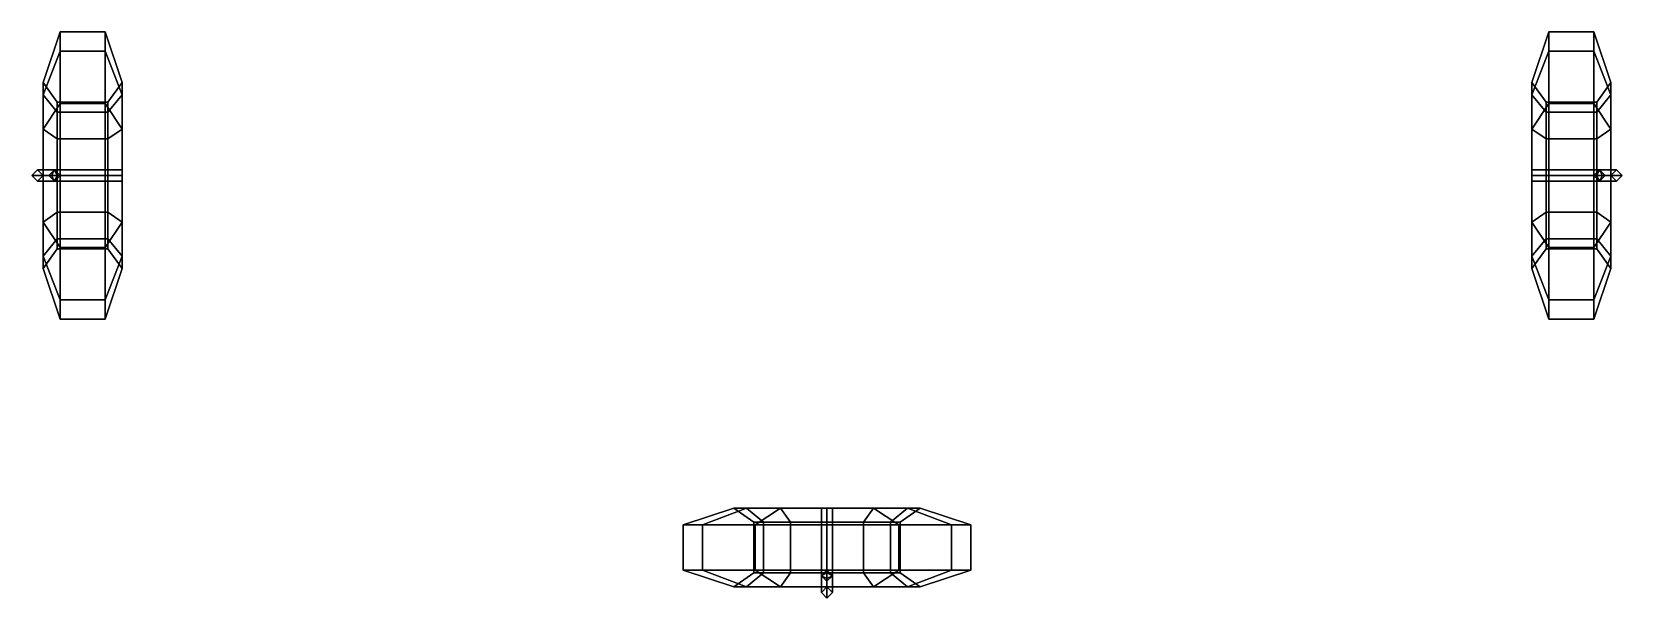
# Model space of a CAD drawing. Extents: x -2.8 to 2.8, y -15.8 to 4.8.
# Drawn here: x -2.82 to 2.82, y -15.83 to -13.82 of the extents above; entities that cross this region are included whole.
import ezdxf

# ---------------------------------------------------------------- set-up
doc = ezdxf.new("R2010")
doc.units = 0
doc.layers.add('WHEELS', color=2, linetype='CONTINUOUS')

msp = doc.modelspace()

# ---------------------------------------------------------------- linework, layer by layer
at = {"layer": 'WHEELS'}
for points in [[(-2.72, -13.8883, 0.585), (-2.72, -13.82, 0.33), (-2.78, -14, 0.33), (-2.78, -14.0442, 0.495)], [(-2.72, -13.82, 0.33), (-2.72, -13.8883, 0.075), (-2.78, -14.0442, 0.165), (-2.78, -14, 0.33)], [(-2.72, -13.82, 0.33), (-2.72, -13.8883, 0.585), (-2.56, -13.8883, 0.585), (-2.56, -13.82, 0.33)], [(-2.72, -13.8883, 0.075), (-2.72, -13.82, 0.33), (-2.56, -13.82, 0.33), (-2.56, -13.8883, 0.075)], [(-2.56, -13.82, 0.33), (-2.56, -13.8883, 0.585), (-2.5, -14.0442, 0.495), (-2.5, -14, 0.33)], [(-2.56, -13.8883, 0.075), (-2.56, -13.82, 0.33), (-2.5, -14, 0.33), (-2.5, -14.0442, 0.165)], [(2.56, -13.8883, 0.585), (2.56, -13.82, 0.33), (2.5, -14, 0.33), (2.5, -14.0442, 0.495)], [(2.56, -13.82, 0.33), (2.56, -13.8883, 0.075), (2.5, -14.0442, 0.165), (2.5, -14, 0.33)], [(2.72, -13.8883, 0.585), (2.72, -13.82, 0.33), (2.56, -13.82, 0.33), (2.56, -13.8883, 0.585)], [(2.72, -13.82, 0.33), (2.72, -13.8883, 0.075), (2.56, -13.8883, 0.075), (2.56, -13.82, 0.33)], [(2.72, -13.82, 0.33), (2.72, -13.8883, 0.585), (2.78, -14.0442, 0.495), (2.78, -14, 0.33)], [(2.72, -13.8883, 0.075), (2.72, -13.82, 0.33), (2.78, -14, 0.33), (2.78, -14.0442, 0.165)], [(-2.72, -13.8883, 0.075), (-2.72, -14.075, -0.1117), (-2.78, -14.165, 0.0442), (-2.78, -14.0442, 0.165)], [(-2.72, -14.075, 0.7717), (-2.72, -13.8883, 0.585), (-2.78, -14.0442, 0.495), (-2.78, -14.165, 0.6158)], [(-2.72, -14.075, -0.1117), (-2.72, -13.8883, 0.075), (-2.56, -13.8883, 0.075), (-2.56, -14.075, -0.1117)], [(-2.72, -13.8883, 0.585), (-2.72, -14.075, 0.7717), (-2.56, -14.075, 0.7717), (-2.56, -13.8883, 0.585)], [(-2.56, -14.075, -0.1117), (-2.56, -13.8883, 0.075), (-2.5, -14.0442, 0.165), (-2.5, -14.165, 0.0442)], [(-2.56, -13.8883, 0.585), (-2.56, -14.075, 0.7717), (-2.5, -14.165, 0.6158), (-2.5, -14.0442, 0.495)], [(2.56, -13.8883, 0.075), (2.56, -14.075, -0.1117), (2.5, -14.165, 0.0442), (2.5, -14.0442, 0.165)], [(2.56, -14.075, 0.7717), (2.56, -13.8883, 0.585), (2.5, -14.0442, 0.495), (2.5, -14.165, 0.6158)], [(2.72, -13.8883, 0.075), (2.72, -14.075, -0.1117), (2.56, -14.075, -0.1117), (2.56, -13.8883, 0.075)], [(2.72, -14.075, 0.7717), (2.72, -13.8883, 0.585), (2.56, -13.8883, 0.585), (2.56, -14.075, 0.7717)], [(2.72, -14.075, -0.1117), (2.72, -13.8883, 0.075), (2.78, -14.0442, 0.165), (2.78, -14.165, 0.0442)], [(2.72, -13.8883, 0.585), (2.72, -14.075, 0.7717), (2.78, -14.165, 0.6158), (2.78, -14.0442, 0.495)], [(-2.78, -14.0442, 0.495), (-2.78, -14, 0.33), (-2.73, -14.07, 0.33), (-2.73, -14.1048, 0.46)], [(-2.78, -14, 0.33), (-2.78, -14.0442, 0.165), (-2.73, -14.1048, 0.2), (-2.73, -14.07, 0.33)], [(-2.5, -14, 0.33), (-2.5, -14.0442, 0.495), (-2.55, -14.1048, 0.46), (-2.55, -14.07, 0.33)], [(-2.5, -14.0442, 0.165), (-2.5, -14, 0.33), (-2.55, -14.07, 0.33), (-2.55, -14.1048, 0.2)], [(2.5, -14.0442, 0.495), (2.5, -14, 0.33), (2.55, -14.07, 0.33), (2.55, -14.1048, 0.46)], [(2.5, -14, 0.33), (2.5, -14.0442, 0.165), (2.55, -14.1048, 0.2), (2.55, -14.07, 0.33)], [(2.78, -14, 0.33), (2.78, -14.0442, 0.495), (2.73, -14.1048, 0.46), (2.73, -14.07, 0.33)], [(2.78, -14.0442, 0.165), (2.78, -14, 0.33), (2.73, -14.07, 0.33), (2.73, -14.1048, 0.2)], [(-2.78, -14.0442, 0.165), (-2.78, -14.165, 0.0442), (-2.73, -14.2, 0.1048), (-2.73, -14.1048, 0.2)], [(-2.78, -14.165, 0.6158), (-2.78, -14.0442, 0.495), (-2.73, -14.1048, 0.46), (-2.73, -14.2, 0.5552)], [(-2.72, -14.075, -0.1117), (-2.72, -14.33, -0.18), (-2.78, -14.33), (-2.78, -14.165, 0.0442)], [(-2.72, -14.33, 0.84), (-2.72, -14.075, 0.7717), (-2.78, -14.165, 0.6158), (-2.78, -14.33, 0.66)], [(-2.73, -14.1048, 0.46), (-2.73, -14.07, 0.33), (-2.55, -14.07, 0.33), (-2.55, -14.1048, 0.46)], [(-2.73, -14.07, 0.33), (-2.73, -14.1048, 0.2), (-2.55, -14.1048, 0.2), (-2.55, -14.07, 0.33)], [(-2.72, -14.33, -0.18), (-2.72, -14.075, -0.1117), (-2.56, -14.075, -0.1117), (-2.56, -14.33, -0.18)], [(-2.72, -14.075, 0.7717), (-2.72, -14.33, 0.84), (-2.56, -14.33, 0.84), (-2.56, -14.075, 0.7717)], [(-2.56, -14.33, -0.18), (-2.56, -14.075, -0.1117), (-2.5, -14.165, 0.0442), (-2.5, -14.33)], [(-2.56, -14.075, 0.7717), (-2.56, -14.33, 0.84), (-2.5, -14.33, 0.66), (-2.5, -14.165, 0.6158)], [(-2.5, -14.165, 0.0442), (-2.5, -14.0442, 0.165), (-2.55, -14.1048, 0.2), (-2.55, -14.2, 0.1048)], [(-2.5, -14.0442, 0.495), (-2.5, -14.165, 0.6158), (-2.55, -14.2, 0.5552), (-2.55, -14.1048, 0.46)], [(2.5, -14.0442, 0.165), (2.5, -14.165, 0.0442), (2.55, -14.2, 0.1048), (2.55, -14.1048, 0.2)], [(2.5, -14.165, 0.6158), (2.5, -14.0442, 0.495), (2.55, -14.1048, 0.46), (2.55, -14.2, 0.5552)], [(2.56, -14.075, -0.1117), (2.56, -14.33, -0.18), (2.5, -14.33), (2.5, -14.165, 0.0442)], [(2.56, -14.33, 0.84), (2.56, -14.075, 0.7717), (2.5, -14.165, 0.6158), (2.5, -14.33, 0.66)], [(2.73, -14.07, 0.33), (2.73, -14.1048, 0.46), (2.55, -14.1048, 0.46), (2.55, -14.07, 0.33)], [(2.73, -14.1048, 0.2), (2.73, -14.07, 0.33), (2.55, -14.07, 0.33), (2.55, -14.1048, 0.2)], [(2.72, -14.075, -0.1117), (2.72, -14.33, -0.18), (2.56, -14.33, -0.18), (2.56, -14.075, -0.1117)], [(2.72, -14.33, 0.84), (2.72, -14.075, 0.7717), (2.56, -14.075, 0.7717), (2.56, -14.33, 0.84)], [(2.72, -14.33, -0.18), (2.72, -14.075, -0.1117), (2.78, -14.165, 0.0442), (2.78, -14.33)], [(2.72, -14.075, 0.7717), (2.72, -14.33, 0.84), (2.78, -14.33, 0.66), (2.78, -14.165, 0.6158)], [(2.78, -14.165, 0.0442), (2.78, -14.0442, 0.165), (2.73, -14.1048, 0.2), (2.73, -14.2, 0.1048)], [(2.78, -14.0442, 0.495), (2.78, -14.165, 0.6158), (2.73, -14.2, 0.5552), (2.73, -14.1048, 0.46)], [(-2.73, -14.1048, 0.2), (-2.73, -14.2, 0.1048), (-2.55, -14.2, 0.1048), (-2.55, -14.1048, 0.2)], [(-2.73, -14.2, 0.5552), (-2.73, -14.1048, 0.46), (-2.55, -14.1048, 0.46), (-2.55, -14.2, 0.5552)], [(2.73, -14.2, 0.1048), (2.73, -14.1048, 0.2), (2.55, -14.1048, 0.2), (2.55, -14.2, 0.1048)], [(2.73, -14.1048, 0.46), (2.73, -14.2, 0.5552), (2.55, -14.2, 0.5552), (2.55, -14.1048, 0.46)], [(-2.78, -14.165, 0.0442), (-2.78, -14.33), (-2.73, -14.33, 0.07), (-2.73, -14.2, 0.1048)], [(-2.78, -14.33, 0.66), (-2.78, -14.165, 0.6158), (-2.73, -14.2, 0.5552), (-2.73, -14.33, 0.59)], [(-2.73, -14.2, 0.1048), (-2.73, -14.33, 0.07), (-2.55, -14.33, 0.07), (-2.55, -14.2, 0.1048)], [(-2.73, -14.33, 0.59), (-2.73, -14.2, 0.5552), (-2.55, -14.2, 0.5552), (-2.55, -14.33, 0.59)], [(-2.5, -14.33), (-2.5, -14.165, 0.0442), (-2.55, -14.2, 0.1048), (-2.55, -14.33, 0.07)], [(-2.5, -14.165, 0.6158), (-2.5, -14.33, 0.66), (-2.55, -14.33, 0.59), (-2.55, -14.2, 0.5552)], [(2.5, -14.165, 0.0442), (2.5, -14.33), (2.55, -14.33, 0.07), (2.55, -14.2, 0.1048)], [(2.5, -14.33, 0.66), (2.5, -14.165, 0.6158), (2.55, -14.2, 0.5552), (2.55, -14.33, 0.59)], [(2.73, -14.33, 0.07), (2.73, -14.2, 0.1048), (2.55, -14.2, 0.1048), (2.55, -14.33, 0.07)], [(2.73, -14.2, 0.5552), (2.73, -14.33, 0.59), (2.55, -14.33, 0.59), (2.55, -14.2, 0.5552)], [(2.78, -14.33), (2.78, -14.165, 0.0442), (2.73, -14.2, 0.1048), (2.73, -14.33, 0.07)], [(2.78, -14.165, 0.6158), (2.78, -14.33, 0.66), (2.73, -14.33, 0.59), (2.73, -14.2, 0.5552)], [(-2.8, -14.31, 0.65), (-2.82, -14.33, 0.64), (-2.76, -14.33, 0.86), (-2.74, -14.31, 0.85)], [(-2.74, -14.31, 0.57), (-2.75, -14.33, 0.55), (-2.82, -14.33, 0.64), (-2.8, -14.31, 0.65)], [(-2.78, -14.33, 0.66), (-2.8, -14.31, 0.65), (-2.74, -14.31, 0.85), (-2.72, -14.33, 0.84)], [(-2.73, -14.33, 0.59), (-2.74, -14.31, 0.57), (-2.8, -14.31, 0.65), (-2.78, -14.33, 0.66)], [(-2.74, -14.31, 0.85), (-2.76, -14.33, 0.86), (-2.5, -14.33, 1), (-2.5, -14.31, 0.98)], [(-2.55, -14.31, 0.57), (-2.55, -14.33, 0.55), (-2.75, -14.33, 0.55), (-2.74, -14.31, 0.57)], [(-2.72, -14.33, 0.84), (-2.74, -14.31, 0.85), (-2.5, -14.31, 0.98), (-2.5, -14.33, 0.96)], [(-2.55, -14.33, 0.59), (-2.55, -14.31, 0.57), (-2.74, -14.31, 0.57), (-2.73, -14.33, 0.59)], [(2.74, -14.31, 0.85), (2.72, -14.33, 0.84), (2.5, -14.33, 0.96), (2.5, -14.31, 0.98)], [(2.76, -14.33, 0.86), (2.74, -14.31, 0.85), (2.5, -14.31, 0.98), (2.5, -14.33, 1)], [(2.55, -14.31, 0.57), (2.55, -14.33, 0.59), (2.73, -14.33, 0.59), (2.74, -14.31, 0.57)], [(2.55, -14.33, 0.55), (2.55, -14.31, 0.57), (2.74, -14.31, 0.57), (2.75, -14.33, 0.55)], [(2.8, -14.31, 0.65), (2.78, -14.33, 0.66), (2.72, -14.33, 0.84), (2.74, -14.31, 0.85)], [(2.74, -14.31, 0.57), (2.73, -14.33, 0.59), (2.78, -14.33, 0.66), (2.8, -14.31, 0.65)], [(2.82, -14.33, 0.64), (2.8, -14.31, 0.65), (2.74, -14.31, 0.85), (2.76, -14.33, 0.86)], [(2.75, -14.33, 0.55), (2.74, -14.31, 0.57), (2.8, -14.31, 0.65), (2.82, -14.33, 0.64)], [(-2.82, -14.33, 0.64), (-2.8, -14.35, 0.65), (-2.74, -14.35, 0.85), (-2.76, -14.33, 0.86)], [(-2.75, -14.33, 0.55), (-2.74, -14.35, 0.57), (-2.8, -14.35, 0.65), (-2.82, -14.33, 0.64)], [(-2.8, -14.35, 0.65), (-2.78, -14.33, 0.66), (-2.72, -14.33, 0.84), (-2.74, -14.35, 0.85)], [(-2.74, -14.35, 0.57), (-2.73, -14.33, 0.59), (-2.78, -14.33, 0.66), (-2.8, -14.35, 0.65)], [(-2.72, -14.33, -0.18), (-2.72, -14.585, -0.1117), (-2.78, -14.495, 0.0442), (-2.78, -14.33)], [(-2.78, -14.33), (-2.78, -14.495, 0.0442), (-2.73, -14.46, 0.1048), (-2.73, -14.33, 0.07)], [(-2.72, -14.585, 0.7717), (-2.72, -14.33, 0.84), (-2.78, -14.33, 0.66), (-2.78, -14.495, 0.6158)], [(-2.78, -14.495, 0.6158), (-2.78, -14.33, 0.66), (-2.73, -14.33, 0.59), (-2.73, -14.46, 0.5552)], [(-2.76, -14.33, 0.86), (-2.74, -14.35, 0.85), (-2.5, -14.35, 0.98), (-2.5, -14.33, 1)], [(-2.55, -14.33, 0.55), (-2.55, -14.35, 0.57), (-2.74, -14.35, 0.57), (-2.75, -14.33, 0.55)], [(-2.74, -14.35, 0.85), (-2.72, -14.33, 0.84), (-2.5, -14.33, 0.96), (-2.5, -14.35, 0.98)], [(-2.55, -14.35, 0.57), (-2.55, -14.33, 0.59), (-2.73, -14.33, 0.59), (-2.74, -14.35, 0.57)], [(-2.73, -14.33, 0.07), (-2.73, -14.46, 0.1048), (-2.55, -14.46, 0.1048), (-2.55, -14.33, 0.07)], [(-2.73, -14.46, 0.5552), (-2.73, -14.33, 0.59), (-2.55, -14.33, 0.59), (-2.55, -14.46, 0.5552)], [(-2.72, -14.585, -0.1117), (-2.72, -14.33, -0.18), (-2.56, -14.33, -0.18), (-2.56, -14.585, -0.1117)], [(-2.72, -14.33, 0.84), (-2.72, -14.585, 0.7717), (-2.56, -14.585, 0.7717), (-2.56, -14.33, 0.84)], [(-2.56, -14.585, -0.1117), (-2.56, -14.33, -0.18), (-2.5, -14.33), (-2.5, -14.495, 0.0442)], [(-2.56, -14.33, 0.84), (-2.56, -14.585, 0.7717), (-2.5, -14.495, 0.6158), (-2.5, -14.33, 0.66)], [(-2.5, -14.495, 0.0442), (-2.5, -14.33), (-2.55, -14.33, 0.07), (-2.55, -14.46, 0.1048)], [(-2.5, -14.33, 0.66), (-2.5, -14.495, 0.6158), (-2.55, -14.46, 0.5552), (-2.55, -14.33, 0.59)], [(2.56, -14.33, -0.18), (2.56, -14.585, -0.1117), (2.5, -14.495, 0.0442), (2.5, -14.33)], [(2.5, -14.33), (2.5, -14.495, 0.0442), (2.55, -14.46, 0.1048), (2.55, -14.33, 0.07)], [(2.74, -14.35, 0.85), (2.76, -14.33, 0.86), (2.5, -14.33, 1), (2.5, -14.35, 0.98)], [(2.72, -14.33, 0.84), (2.74, -14.35, 0.85), (2.5, -14.35, 0.98), (2.5, -14.33, 0.96)], [(2.56, -14.585, 0.7717), (2.56, -14.33, 0.84), (2.5, -14.33, 0.66), (2.5, -14.495, 0.6158)], [(2.5, -14.495, 0.6158), (2.5, -14.33, 0.66), (2.55, -14.33, 0.59), (2.55, -14.46, 0.5552)], [(2.73, -14.46, 0.1048), (2.73, -14.33, 0.07), (2.55, -14.33, 0.07), (2.55, -14.46, 0.1048)], [(2.55, -14.35, 0.57), (2.55, -14.33, 0.55), (2.75, -14.33, 0.55), (2.74, -14.35, 0.57)], [(2.55, -14.33, 0.59), (2.55, -14.35, 0.57), (2.74, -14.35, 0.57), (2.73, -14.33, 0.59)], [(2.73, -14.33, 0.59), (2.73, -14.46, 0.5552), (2.55, -14.46, 0.5552), (2.55, -14.33, 0.59)], [(2.72, -14.33, -0.18), (2.72, -14.585, -0.1117), (2.56, -14.585, -0.1117), (2.56, -14.33, -0.18)], [(2.72, -14.585, 0.7717), (2.72, -14.33, 0.84), (2.56, -14.33, 0.84), (2.56, -14.585, 0.7717)], [(2.72, -14.585, -0.1117), (2.72, -14.33, -0.18), (2.78, -14.33), (2.78, -14.495, 0.0442)], [(2.78, -14.33, 0.66), (2.8, -14.35, 0.65), (2.74, -14.35, 0.85), (2.72, -14.33, 0.84)], [(2.72, -14.33, 0.84), (2.72, -14.585, 0.7717), (2.78, -14.495, 0.6158), (2.78, -14.33, 0.66)], [(2.78, -14.495, 0.0442), (2.78, -14.33), (2.73, -14.33, 0.07), (2.73, -14.46, 0.1048)], [(2.73, -14.33, 0.59), (2.74, -14.35, 0.57), (2.8, -14.35, 0.65), (2.78, -14.33, 0.66)], [(2.78, -14.33, 0.66), (2.78, -14.495, 0.6158), (2.73, -14.46, 0.5552), (2.73, -14.33, 0.59)], [(2.8, -14.35, 0.65), (2.82, -14.33, 0.64), (2.76, -14.33, 0.86), (2.74, -14.35, 0.85)], [(2.74, -14.35, 0.57), (2.75, -14.33, 0.55), (2.82, -14.33, 0.64), (2.8, -14.35, 0.65)], [(-2.78, -14.495, 0.0442), (-2.78, -14.6158, 0.165), (-2.73, -14.5552, 0.2), (-2.73, -14.46, 0.1048)], [(-2.78, -14.6158, 0.495), (-2.78, -14.495, 0.6158), (-2.73, -14.46, 0.5552), (-2.73, -14.5552, 0.46)], [(-2.73, -14.46, 0.1048), (-2.73, -14.5552, 0.2), (-2.55, -14.5552, 0.2), (-2.55, -14.46, 0.1048)], [(-2.73, -14.5552, 0.46), (-2.73, -14.46, 0.5552), (-2.55, -14.46, 0.5552), (-2.55, -14.5552, 0.46)], [(-2.5, -14.6158, 0.165), (-2.5, -14.495, 0.0442), (-2.55, -14.46, 0.1048), (-2.55, -14.5552, 0.2)], [(-2.5, -14.495, 0.6158), (-2.5, -14.6158, 0.495), (-2.55, -14.5552, 0.46), (-2.55, -14.46, 0.5552)], [(2.5, -14.495, 0.0442), (2.5, -14.6158, 0.165), (2.55, -14.5552, 0.2), (2.55, -14.46, 0.1048)], [(2.5, -14.6158, 0.495), (2.5, -14.495, 0.6158), (2.55, -14.46, 0.5552), (2.55, -14.5552, 0.46)], [(2.73, -14.5552, 0.2), (2.73, -14.46, 0.1048), (2.55, -14.46, 0.1048), (2.55, -14.5552, 0.2)], [(2.73, -14.46, 0.5552), (2.73, -14.5552, 0.46), (2.55, -14.5552, 0.46), (2.55, -14.46, 0.5552)], [(2.78, -14.6158, 0.165), (2.78, -14.495, 0.0442), (2.73, -14.46, 0.1048), (2.73, -14.5552, 0.2)], [(2.78, -14.495, 0.6158), (2.78, -14.6158, 0.495), (2.73, -14.5552, 0.46), (2.73, -14.46, 0.5552)], [(-2.72, -14.585, -0.1117), (-2.72, -14.7717, 0.075), (-2.78, -14.6158, 0.165), (-2.78, -14.495, 0.0442)], [(-2.72, -14.7717, 0.585), (-2.72, -14.585, 0.7717), (-2.78, -14.495, 0.6158), (-2.78, -14.6158, 0.495)], [(-2.56, -14.7717, 0.075), (-2.56, -14.585, -0.1117), (-2.5, -14.495, 0.0442), (-2.5, -14.6158, 0.165)], [(-2.56, -14.585, 0.7717), (-2.56, -14.7717, 0.585), (-2.5, -14.6158, 0.495), (-2.5, -14.495, 0.6158)], [(2.56, -14.585, -0.1117), (2.56, -14.7717, 0.075), (2.5, -14.6158, 0.165), (2.5, -14.495, 0.0442)], [(2.56, -14.7717, 0.585), (2.56, -14.585, 0.7717), (2.5, -14.495, 0.6158), (2.5, -14.6158, 0.495)], [(2.72, -14.7717, 0.075), (2.72, -14.585, -0.1117), (2.78, -14.495, 0.0442), (2.78, -14.6158, 0.165)], [(2.72, -14.585, 0.7717), (2.72, -14.7717, 0.585), (2.78, -14.6158, 0.495), (2.78, -14.495, 0.6158)], [(-2.78, -14.66, 0.33), (-2.78, -14.6158, 0.495), (-2.73, -14.5552, 0.46), (-2.73, -14.59, 0.33)], [(-2.78, -14.6158, 0.165), (-2.78, -14.66, 0.33), (-2.73, -14.59, 0.33), (-2.73, -14.5552, 0.2)], [(-2.73, -14.59, 0.33), (-2.73, -14.5552, 0.46), (-2.55, -14.5552, 0.46), (-2.55, -14.59, 0.33)], [(-2.73, -14.5552, 0.2), (-2.73, -14.59, 0.33), (-2.55, -14.59, 0.33), (-2.55, -14.5552, 0.2)], [(-2.72, -14.7717, 0.075), (-2.72, -14.585, -0.1117), (-2.56, -14.585, -0.1117), (-2.56, -14.7717, 0.075)], [(-2.72, -14.585, 0.7717), (-2.72, -14.7717, 0.585), (-2.56, -14.7717, 0.585), (-2.56, -14.585, 0.7717)], [(-2.5, -14.6158, 0.495), (-2.5, -14.66, 0.33), (-2.55, -14.59, 0.33), (-2.55, -14.5552, 0.46)], [(-2.5, -14.66, 0.33), (-2.5, -14.6158, 0.165), (-2.55, -14.5552, 0.2), (-2.55, -14.59, 0.33)], [(2.5, -14.66, 0.33), (2.5, -14.6158, 0.495), (2.55, -14.5552, 0.46), (2.55, -14.59, 0.33)], [(2.5, -14.6158, 0.165), (2.5, -14.66, 0.33), (2.55, -14.59, 0.33), (2.55, -14.5552, 0.2)], [(2.73, -14.5552, 0.46), (2.73, -14.59, 0.33), (2.55, -14.59, 0.33), (2.55, -14.5552, 0.46)], [(2.73, -14.59, 0.33), (2.73, -14.5552, 0.2), (2.55, -14.5552, 0.2), (2.55, -14.59, 0.33)], [(2.72, -14.585, -0.1117), (2.72, -14.7717, 0.075), (2.56, -14.7717, 0.075), (2.56, -14.585, -0.1117)], [(2.72, -14.7717, 0.585), (2.72, -14.585, 0.7717), (2.56, -14.585, 0.7717), (2.56, -14.7717, 0.585)], [(2.78, -14.6158, 0.495), (2.78, -14.66, 0.33), (2.73, -14.59, 0.33), (2.73, -14.5552, 0.46)], [(2.78, -14.66, 0.33), (2.78, -14.6158, 0.165), (2.73, -14.5552, 0.2), (2.73, -14.59, 0.33)], [(-2.72, -14.84, 0.33), (-2.72, -14.7717, 0.585), (-2.78, -14.6158, 0.495), (-2.78, -14.66, 0.33)], [(-2.72, -14.7717, 0.075), (-2.72, -14.84, 0.33), (-2.78, -14.66, 0.33), (-2.78, -14.6158, 0.165)], [(-2.56, -14.7717, 0.585), (-2.56, -14.84, 0.33), (-2.5, -14.66, 0.33), (-2.5, -14.6158, 0.495)], [(-2.56, -14.84, 0.33), (-2.56, -14.7717, 0.075), (-2.5, -14.6158, 0.165), (-2.5, -14.66, 0.33)], [(2.56, -14.84, 0.33), (2.56, -14.7717, 0.585), (2.5, -14.6158, 0.495), (2.5, -14.66, 0.33)], [(2.56, -14.7717, 0.075), (2.56, -14.84, 0.33), (2.5, -14.66, 0.33), (2.5, -14.6158, 0.165)], [(2.72, -14.7717, 0.585), (2.72, -14.84, 0.33), (2.78, -14.66, 0.33), (2.78, -14.6158, 0.495)], [(2.72, -14.84, 0.33), (2.72, -14.7717, 0.075), (2.78, -14.6158, 0.165), (2.78, -14.66, 0.33)], [(-2.72, -14.7717, 0.585), (-2.72, -14.84, 0.33), (-2.56, -14.84, 0.33), (-2.56, -14.7717, 0.585)], [(-2.72, -14.84, 0.33), (-2.72, -14.7717, 0.075), (-2.56, -14.7717, 0.075), (-2.56, -14.84, 0.33)], [(2.72, -14.84, 0.33), (2.72, -14.7717, 0.585), (2.56, -14.7717, 0.585), (2.56, -14.84, 0.33)], [(2.72, -14.7717, 0.075), (2.72, -14.84, 0.33), (2.56, -14.84, 0.33), (2.56, -14.7717, 0.075)], [(-0.51, -15.57, 0.33), (-0.4417, -15.57, 0.585), (-0.2858, -15.51, 0.495), (-0.33, -15.51, 0.33)], [(-0.4417, -15.57, 0.075), (-0.51, -15.57, 0.33), (-0.33, -15.51, 0.33), (-0.2858, -15.51, 0.165)], [(-0.255, -15.57, -0.1117), (-0.4417, -15.57, 0.075), (-0.2858, -15.51, 0.165), (-0.165, -15.51, 0.0442)], [(-0.4417, -15.57, 0.585), (-0.255, -15.57, 0.7717), (-0.165, -15.51, 0.6158), (-0.2858, -15.51, 0.495)], [(-0.33, -15.51, 0.33), (-0.2858, -15.51, 0.495), (-0.2252, -15.56, 0.46), (-0.26, -15.56, 0.33)], [(-0.2858, -15.51, 0.165), (-0.33, -15.51, 0.33), (-0.26, -15.56, 0.33), (-0.2252, -15.56, 0.2)], [(-0.165, -15.51, 0.0442), (-0.2858, -15.51, 0.165), (-0.2252, -15.56, 0.2), (-0.13, -15.56, 0.1048)], [(-0.2858, -15.51, 0.495), (-0.165, -15.51, 0.6158), (-0.13, -15.56, 0.5552), (-0.2252, -15.56, 0.46)], [(-0.2252, -15.74, 0.46), (-0.26, -15.74, 0.33), (-0.26, -15.56, 0.33), (-0.2252, -15.56, 0.46)], [(-0.26, -15.74, 0.33), (-0.2252, -15.74, 0.2), (-0.2252, -15.56, 0.2), (-0.26, -15.56, 0.33)], [(0, -15.57, -0.18), (-0.255, -15.57, -0.1117), (-0.165, -15.51, 0.0442), (0, -15.51)], [(-0.255, -15.57, 0.7717), (0, -15.57, 0.84), (0, -15.51, 0.66), (-0.165, -15.51, 0.6158)], [(-0.2252, -15.74, 0.2), (-0.13, -15.74, 0.1048), (-0.13, -15.56, 0.1048), (-0.2252, -15.56, 0.2)], [(-0.13, -15.74, 0.5552), (-0.2252, -15.74, 0.46), (-0.2252, -15.56, 0.46), (-0.13, -15.56, 0.5552)], [(0, -15.51), (-0.165, -15.51, 0.0442), (-0.13, -15.56, 0.1048), (0, -15.56, 0.07)], [(-0.165, -15.51, 0.6158), (0, -15.51, 0.66), (0, -15.56, 0.59), (-0.13, -15.56, 0.5552)], [(-0.13, -15.74, 0.1048), (0, -15.74, 0.07), (0, -15.56, 0.07), (-0.13, -15.56, 0.1048)], [(0, -15.74, 0.59), (-0.13, -15.74, 0.5552), (-0.13, -15.56, 0.5552), (0, -15.56, 0.59)], [(0, -15.73, 0.84), (-0.02, -15.75, 0.85), (-0.02, -15.51, 0.98), (0, -15.51, 0.96)], [(-0.02, -15.75, 0.85), (0, -15.77, 0.86), (0, -15.51, 1), (-0.02, -15.51, 0.98)], [(0, -15.56, 0.59), (-0.02, -15.56, 0.57), (-0.02, -15.75, 0.57), (0, -15.74, 0.59)], [(-0.02, -15.56, 0.57), (0, -15.56, 0.55), (0, -15.76, 0.55), (-0.02, -15.75, 0.57)], [(0.255, -15.57, -0.1117), (0, -15.57, -0.18), (0, -15.51), (0.165, -15.51, 0.0442)], [(0.165, -15.51, 0.0442), (0, -15.51), (0, -15.56, 0.07), (0.13, -15.56, 0.1048)], [(0, -15.77, 0.86), (0.02, -15.75, 0.85), (0.02, -15.51, 0.98), (0, -15.51, 1)], [(0.02, -15.75, 0.85), (0, -15.73, 0.84), (0, -15.51, 0.96), (0.02, -15.51, 0.98)], [(0, -15.57, 0.84), (0.255, -15.57, 0.7717), (0.165, -15.51, 0.6158), (0, -15.51, 0.66)], [(0, -15.51, 0.66), (0.165, -15.51, 0.6158), (0.13, -15.56, 0.5552), (0, -15.56, 0.59)], [(0, -15.74, 0.07), (0.13, -15.74, 0.1048), (0.13, -15.56, 0.1048), (0, -15.56, 0.07)], [(0.13, -15.74, 0.5552), (0, -15.74, 0.59), (0, -15.56, 0.59), (0.13, -15.56, 0.5552)], [(0, -15.56, 0.55), (0.02, -15.56, 0.57), (0.02, -15.75, 0.57), (0, -15.76, 0.55)], [(0.02, -15.56, 0.57), (0, -15.56, 0.59), (0, -15.74, 0.59), (0.02, -15.75, 0.57)], [(0.2858, -15.51, 0.165), (0.165, -15.51, 0.0442), (0.13, -15.56, 0.1048), (0.2252, -15.56, 0.2)], [(0.165, -15.51, 0.6158), (0.2858, -15.51, 0.495), (0.2252, -15.56, 0.46), (0.13, -15.56, 0.5552)], [(0.13, -15.74, 0.1048), (0.2252, -15.74, 0.2), (0.2252, -15.56, 0.2), (0.13, -15.56, 0.1048)], [(0.2252, -15.74, 0.46), (0.13, -15.74, 0.5552), (0.13, -15.56, 0.5552), (0.2252, -15.56, 0.46)], [(0.4417, -15.57, 0.075), (0.255, -15.57, -0.1117), (0.165, -15.51, 0.0442), (0.2858, -15.51, 0.165)], [(0.255, -15.57, 0.7717), (0.4417, -15.57, 0.585), (0.2858, -15.51, 0.495), (0.165, -15.51, 0.6158)], [(0.2858, -15.51, 0.495), (0.33, -15.51, 0.33), (0.26, -15.56, 0.33), (0.2252, -15.56, 0.46)], [(0.33, -15.51, 0.33), (0.2858, -15.51, 0.165), (0.2252, -15.56, 0.2), (0.26, -15.56, 0.33)], [(0.26, -15.74, 0.33), (0.2252, -15.74, 0.46), (0.2252, -15.56, 0.46), (0.26, -15.56, 0.33)], [(0.2252, -15.74, 0.2), (0.26, -15.74, 0.33), (0.26, -15.56, 0.33), (0.2252, -15.56, 0.2)], [(0.4417, -15.57, 0.585), (0.51, -15.57, 0.33), (0.33, -15.51, 0.33), (0.2858, -15.51, 0.495)], [(0.51, -15.57, 0.33), (0.4417, -15.57, 0.075), (0.2858, -15.51, 0.165), (0.33, -15.51, 0.33)], [(-0.51, -15.73, 0.33), (-0.4417, -15.73, 0.585), (-0.4417, -15.57, 0.585), (-0.51, -15.57, 0.33)], [(-0.4417, -15.73, 0.075), (-0.51, -15.73, 0.33), (-0.51, -15.57, 0.33), (-0.4417, -15.57, 0.075)], [(-0.255, -15.73, -0.1117), (-0.4417, -15.73, 0.075), (-0.4417, -15.57, 0.075), (-0.255, -15.57, -0.1117)], [(-0.4417, -15.73, 0.585), (-0.255, -15.73, 0.7717), (-0.255, -15.57, 0.7717), (-0.4417, -15.57, 0.585)], [(0, -15.73, -0.18), (-0.255, -15.73, -0.1117), (-0.255, -15.57, -0.1117), (0, -15.57, -0.18)], [(-0.255, -15.73, 0.7717), (0, -15.73, 0.84), (0, -15.57, 0.84), (-0.255, -15.57, 0.7717)], [(0.255, -15.73, -0.1117), (0, -15.73, -0.18), (0, -15.57, -0.18), (0.255, -15.57, -0.1117)], [(0, -15.73, 0.84), (0.255, -15.73, 0.7717), (0.255, -15.57, 0.7717), (0, -15.57, 0.84)], [(0.4417, -15.73, 0.075), (0.255, -15.73, -0.1117), (0.255, -15.57, -0.1117), (0.4417, -15.57, 0.075)], [(0.255, -15.73, 0.7717), (0.4417, -15.73, 0.585), (0.4417, -15.57, 0.585), (0.255, -15.57, 0.7717)], [(0.4417, -15.73, 0.585), (0.51, -15.73, 0.33), (0.51, -15.57, 0.33), (0.4417, -15.57, 0.585)], [(0.51, -15.73, 0.33), (0.4417, -15.73, 0.075), (0.4417, -15.57, 0.075), (0.51, -15.57, 0.33)], [(-0.4417, -15.73, 0.585), (-0.51, -15.73, 0.33), (-0.33, -15.79, 0.33), (-0.2858, -15.79, 0.495)], [(-0.51, -15.73, 0.33), (-0.4417, -15.73, 0.075), (-0.2858, -15.79, 0.165), (-0.33, -15.79, 0.33)], [(-0.4417, -15.73, 0.075), (-0.255, -15.73, -0.1117), (-0.165, -15.79, 0.0442), (-0.2858, -15.79, 0.165)], [(-0.255, -15.73, 0.7717), (-0.4417, -15.73, 0.585), (-0.2858, -15.79, 0.495), (-0.165, -15.79, 0.6158)], [(-0.255, -15.73, -0.1117), (0, -15.73, -0.18), (0, -15.79), (-0.165, -15.79, 0.0442)], [(0, -15.73, 0.84), (-0.255, -15.73, 0.7717), (-0.165, -15.79, 0.6158), (0, -15.79, 0.66)], [(0, -15.79, 0.66), (-0.02, -15.81, 0.65), (-0.02, -15.75, 0.85), (0, -15.73, 0.84)], [(0, -15.73, -0.18), (0.255, -15.73, -0.1117), (0.165, -15.79, 0.0442), (0, -15.79)], [(0.255, -15.73, 0.7717), (0, -15.73, 0.84), (0, -15.79, 0.66), (0.165, -15.79, 0.6158)], [(0.02, -15.81, 0.65), (0, -15.79, 0.66), (0, -15.73, 0.84), (0.02, -15.75, 0.85)], [(0.255, -15.73, -0.1117), (0.4417, -15.73, 0.075), (0.2858, -15.79, 0.165), (0.165, -15.79, 0.0442)], [(0.4417, -15.73, 0.585), (0.255, -15.73, 0.7717), (0.165, -15.79, 0.6158), (0.2858, -15.79, 0.495)], [(0.51, -15.73, 0.33), (0.4417, -15.73, 0.585), (0.2858, -15.79, 0.495), (0.33, -15.79, 0.33)], [(0.4417, -15.73, 0.075), (0.51, -15.73, 0.33), (0.33, -15.79, 0.33), (0.2858, -15.79, 0.165)], [(-0.2858, -15.79, 0.495), (-0.33, -15.79, 0.33), (-0.26, -15.74, 0.33), (-0.2252, -15.74, 0.46)], [(-0.33, -15.79, 0.33), (-0.2858, -15.79, 0.165), (-0.2252, -15.74, 0.2), (-0.26, -15.74, 0.33)], [(-0.2858, -15.79, 0.165), (-0.165, -15.79, 0.0442), (-0.13, -15.74, 0.1048), (-0.2252, -15.74, 0.2)], [(-0.165, -15.79, 0.6158), (-0.2858, -15.79, 0.495), (-0.2252, -15.74, 0.46), (-0.13, -15.74, 0.5552)], [(-0.165, -15.79, 0.0442), (0, -15.79), (0, -15.74, 0.07), (-0.13, -15.74, 0.1048)], [(0, -15.79, 0.66), (-0.165, -15.79, 0.6158), (-0.13, -15.74, 0.5552), (0, -15.74, 0.59)], [(0, -15.74, 0.59), (-0.02, -15.75, 0.57), (-0.02, -15.81, 0.65), (0, -15.79, 0.66)], [(-0.02, -15.81, 0.65), (0, -15.83, 0.64), (0, -15.77, 0.86), (-0.02, -15.75, 0.85)], [(-0.02, -15.75, 0.57), (0, -15.76, 0.55), (0, -15.83, 0.64), (-0.02, -15.81, 0.65)], [(0, -15.79), (0.165, -15.79, 0.0442), (0.13, -15.74, 0.1048), (0, -15.74, 0.07)], [(0.165, -15.79, 0.6158), (0, -15.79, 0.66), (0, -15.74, 0.59), (0.13, -15.74, 0.5552)], [(0.02, -15.75, 0.57), (0, -15.74, 0.59), (0, -15.79, 0.66), (0.02, -15.81, 0.65)], [(0, -15.83, 0.64), (0.02, -15.81, 0.65), (0.02, -15.75, 0.85), (0, -15.77, 0.86)], [(0, -15.76, 0.55), (0.02, -15.75, 0.57), (0.02, -15.81, 0.65), (0, -15.83, 0.64)], [(0.165, -15.79, 0.0442), (0.2858, -15.79, 0.165), (0.2252, -15.74, 0.2), (0.13, -15.74, 0.1048)], [(0.2858, -15.79, 0.495), (0.165, -15.79, 0.6158), (0.13, -15.74, 0.5552), (0.2252, -15.74, 0.46)], [(0.33, -15.79, 0.33), (0.2858, -15.79, 0.495), (0.2252, -15.74, 0.46), (0.26, -15.74, 0.33)], [(0.2858, -15.79, 0.165), (0.33, -15.79, 0.33), (0.26, -15.74, 0.33), (0.2252, -15.74, 0.2)]]:
    msp.add_3dface(points, dxfattribs=at)

doc.saveas('drawing.dxf')
